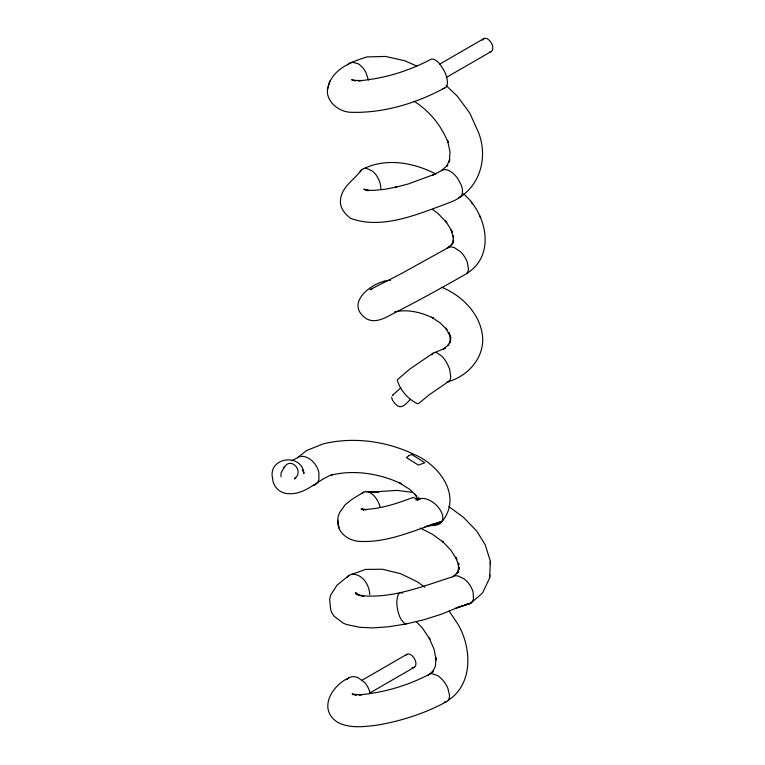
<?xml version="1.0" encoding="UTF-8"?>
<svg xmlns="http://www.w3.org/2000/svg" width="765" height="765" viewBox="0 0 765 765"><rect width="100%" height="100%" fill="white"/><g stroke="black" fill="none" stroke-linecap="round" stroke-linejoin="round"><path stroke-width="1.15" d="M328.491 85.718C323.251 99.45 337.853 111.891 350.753 112.302C383.992 113.316 417.384 103.065 446.234 87.105L447.133 85.03A16.304 7.21 63 0 0 444.427 71.202L440.066 64.308A15.73 6.952 63 0 0 430.886 59.297C408.481 71.25 383.581 78.766 358.259 80.841L361.529 80.555L353.191 80.315L355.008 80.727M458.311 571.359L458.665 563.021L458.541 565.928L455.883 557.178L456.753 559.626L450.901 550.198L442.304 541.199L443.566 542.404L432.502 534.295L420.186 528.06M424.824 587.262L417.527 581.907L400.793 573.76L382.376 569.236L365.565 569.418L349.117 575.318L337.002 585.187L330.547 595.371L329.667 599.196L330.576 609.16L331.876 612.937L334.162 616.217L342.988 622.987L346.516 624.517L359.846 627.3L372.871 627.902L388.62 626.784L406.081 623.982L424.183 619.669L441.749 614.094L457.575 607.592L470.724 603.193L480.659 594.682L482.696 592.655L489.667 577.891L490.365 561.328L485.201 544.747L476.748 531.12L463.389 517.255L448.797 506.573M489.667 577.891L489.801 574.869M490.241 564.226L490.365 561.328M338.379 524.063L337.786 520.248L338.216 516.222L339.717 512.445L345.235 504.709L351.833 499.421L363.738 492.115L366.148 491.637L378.799 492.287M449.667 342.682L450.69 336.944L450.566 340.243L449.084 332.679L450.03 335.759L445.727 328.061L446.932 329.648M328.845 84.523C333.932 68.496 352.349 61.429 366.98 56.935L385.388 56.428L404.857 60.76L416.609 66.01M327.401 89.658L329.878 80.755M428.161 525.44C459.545 528.385 433.286 490.183 415.883 500.052M417.939 499.459L418.685 497.365L417.269 500.052M449.849 342.835L450.642 340.846L447.592 345.704M283.872 468.056C290.098 455.73 304.766 470.657 294.592 478.986L295.347 477.255M458.359 570.508L459.555 567.745L456.676 573.712L458.723 571.685L452.823 576.734C422.835 586.162 392.522 598.957 360.267 595.562L363.738 595.945L355.897 594.042L359.435 595.562L355.409 592.588L357.752 594.501M446.674 166.177L449.82 159.522L449.237 162.056L450.04 152.034L447.535 140.349L447.984 142.328C441.348 125.479 429.289 110.82 413.97 101.162M432.627 672.081L435.323 666.43L436.136 657.737L436.088 659.966L434.109 649.37L429.194 638.039L429.949 639.234L422.127 627.73L416.323 621.725M451.388 245.058L453.674 240.287L452.985 243.184L453.31 235.84L453.569 237.724M432.569 672.253L433.353 670.704L427.989 675.447A15.845 8.386 56.2 0 1 432.043 673.659L437.723 675.686A16.361 8.664 56.2 0 1 447.802 688.146L449.514 695.242A15.845 8.386 56.2 0 1 444.102 702.155M337.786 520.248C336.772 533.511 349.978 541.85 361.902 541.477C390.074 542.289 415.94 529.437 442.247 521.348C462.576 495.758 439.129 464.68 413.913 454.324C385.914 441.042 353.44 436.547 323.165 443.882L306.516 450.566L297.547 457.69L291.79 460.712M284.57 466.43L281.023 473.047L280.984 476.796M446.75 166.426L447.812 165.03L441.367 170.7L432.837 175.051L433.975 174.487L408.462 183.906L394.845 187.482L396.748 187.014L384.546 189.318L373.817 190.399L365.374 190.16L369.046 190.6L363.796 189.146L367.449 190.715M361.702 169.734C354.3 179.918 340.97 187.033 340.406 200.966C339.976 208.223 345.216 214.171 350.571 218.36C382.146 229.844 416.619 214.516 446.301 203.882L447.439 203.318C477.417 193.593 489.428 161.214 478.632 132.766L469.825 113.144L457.508 96.39L446.052 85.422M347.109 577.326L349.117 575.318M400.879 387.75L392.455 395.4L392.914 395.218M410.375 399.292C406.684 403.26 401.137 410.365 395.945 404.408C393.889 402.505 391.919 400.095 391.68 397.198M448.156 700.367C473.516 683.977 471.747 647.209 457.709 623.848L449.055 611.025M452.555 243.672L447.066 248.386A16.39 8.884 55.3 0 1 451.513 246.932L454.372 247.63L460.387 251.647A15.797 8.558 55.3 0 1 467.176 261.821L468.457 268.725A16.39 8.884 55.3 0 1 464.671 274.74C441.023 288.271 417.145 301.381 392.894 313.784C385.149 317.781 376.064 323.404 367.19 319.168C342.739 303.858 372.842 280.765 390.59 280.258M466.631 273.545C496.447 255.3 486.416 213.206 463.475 193.803M448.94 344.527L443.098 349.136L445.24 348.238L434.721 352.512M349.041 677.78C332.507 684.952 317.781 708.294 336.676 721.701C348.611 728.729 363.136 726.807 376.256 725.287C400.678 721.213 424.642 713.621 446.416 701.735M432.99 353.239L409.715 369.141L397.264 379.822C399.779 389.94 408.041 399.024 417.298 403.652L418.579 403.509L429.433 394.644L449.007 381.209M439.722 64.117L484.14 38.47M446.368 77.418L491.063 51.609M361.988 680.248L406.932 654.305M369.457 693.195L414.41 667.243M449.017 247.191L400.296 274.176L370.04 289.629L372.077 289.208M429.729 674.089C407.793 685.631 383.456 692.841 358.737 694.878L361.998 694.649L353.688 694.41L356.404 695.069M441.367 170.7L443.375 169.696L445.909 169.639A16.658 8.893 56.3 0 1 454.754 174.898L457.46 178.063L461.372 185.312A15.568 8.31 56.3 0 1 461.869 194.759L460.511 196.653L458.493 197.666M363.777 509.959L361.003 509.05L366.607 509.662L363.031 509.567C380.425 509.069 397.178 503.504 413.272 497.374L418.015 499.966L420.463 498.895M363.987 168.558C386.841 157.609 414.19 162.725 435.887 174.066M470.724 603.193L455.94 608.06L468.362 604.073M442.247 521.348L424.891 526.827L440.564 523.212M394.597 311.833C407.802 308.993 421.553 312.349 433.468 318.24L431.613 317.198L440.535 323.184L446.75 329.639M438.106 524.283L431.575 524.398M351.699 574.247C362.228 573.578 369.591 585.034 369.715 594.615M377.69 492.277L366.148 491.637M383.781 281.319L386.019 281.549M412.239 492.316L396.949 490.394L368.835 492.201A15.855 9.104 65.4 0 1 378.723 502.978L380.119 506.889M355.792 80.841L351.632 79.694L353.401 80.65M356.27 695.002L352.13 693.855L353.87 694.84M441.625 287.219C462.481 295.749 481.003 314.52 482.696 337.91C483.604 359.005 466.966 376.839 447.276 381.936A15.692 7.057 62.7 0 0 450.738 377.002L449.858 370.184A16.4 7.373 62.7 0 0 441.854 356.203L436.872 352.789A15.692 7.057 62.7 0 0 431.814 354.922M363.738 509.739L361.797 508.696L363.48 509.834M432.474 209.352L438.211 213.636L446.693 222.682L445.555 220.827L452.459 232.149L451.111 229.949L453.377 237.571M416.887 496.456L409.686 489.313L399.311 482.801L401.137 483.681C379.517 473.497 354.501 469.509 331.063 475.084L332.565 474.51C317.561 479.693 305.656 494.965 288.453 493.655C280.325 493.683 273.019 486.846 272.656 478.699C267.224 457.288 301.639 452.287 304.001 473.516L302.433 469.653M471.24 202.084L472.378 203.939M479.368 215.414L480.716 217.614M414.993 494.142L417.967 499.966M368.481 79.952L365.756 72.139A16.486 10.184 64 0 0 357.829 63.591L352.043 62.223L349.595 63.074A15.73 9.716 64 0 0 347.664 64.901M338.436 524.255L339.038 528.118M380.894 188.687L380.473 184.834A15.883 9.668 65 0 0 372.459 171.102L366.674 168.405A16.323 9.935 65 0 0 359.961 171.848M370.088 693.367A16.304 11.37 56.2 0 0 364.589 682.437L358.297 677.78A15.73 10.968 56.2 0 0 346.851 679.702M482.629 40.201A7.44 4.294 60 0 1 491.073 42.486A7.44 4.294 60 0 1 489.925 51.829M361.769 493.578A16.256 9.333 65.4 0 1 363.738 492.115M313.134 485.536A15.721 10.681 56.8 0 0 318.938 479.464L318.852 472.301L317.542 468.457A16.371 11.121 56.8 0 0 309.758 458.952L306.469 457.183L303.189 456.351L300.148 456.523A15.721 10.681 56.8 0 0 297.547 457.69M444.761 88.262A15.73 6.952 63 0 1 442.82 88.434M406.091 655.079A7.468 4.313 60 0 1 414.859 659.478A7.468 4.313 60 0 1 412.039 667.453M402.333 593.2A16.495 6.015 78.7 0 0 398.039 594.788L396.825 600.535L396.882 604.312A15.654 5.709 78.7 0 0 399.531 616.188L401.042 619.43L404.436 623.456A16.495 6.015 78.7 0 0 406.081 623.982M452.823 576.734A16.294 9.534 55.2 0 1 457.986 575.94L464.164 578.904A15.835 9.257 55.2 0 1 473.114 592.129L473.487 598.852A16.294 9.534 55.2 0 1 466.526 604.12M409.093 455.558L406.445 457.594L418.388 465.082L424.891 462.749L411.647 454.448L409.093 455.558"/></g></svg>
